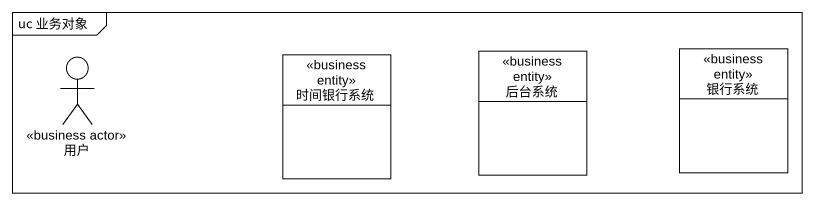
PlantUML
@startuml
mainframe uc 业务对象
allowmixing
hide circle
hide empty members
actor 用户 <<business actor>>
class 时间银行系统 <<business entity>>
class 后台系统 <<business entity>>
class 银行系统 <<business entity>>
@enduml
